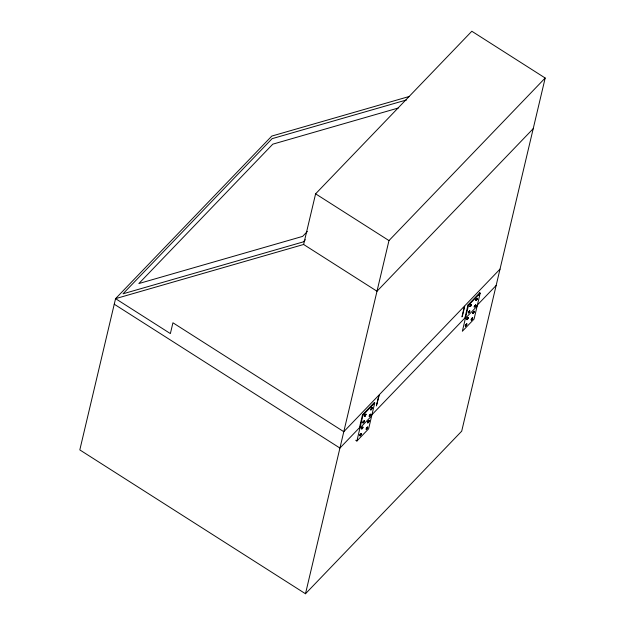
<?xml version="1.0" encoding="UTF-8"?>
<svg xmlns="http://www.w3.org/2000/svg" width="625" height="625" viewBox="0 0 625 625"><rect width="100%" height="100%" fill="white"/><g stroke="black" fill="none" stroke-linecap="round" stroke-linejoin="round"><path stroke-width="0.94" d="M362.875 422.578L363.141 422.953M364.438 416.328L364.484 415.844M364.414 421.242L364.461 420.758M364.492 420.992L364.055 420.719M366.023 414.508L365.883 414.094L365.18 414.656M367.672 427.219L367.492 427.992M370.742 409.922L370.766 409.312M370.742 414.227L369.531 416.281M372.305 407.977L372.164 407.562M465.258 325.805L465.695 326.07M466.789 319.32L467.062 319.703L467.984 318.547M468.383 317.5L468.039 318.586M469.891 306.594L470.234 305.508M471.477 304.766L470.844 304.68L469.914 306.391M471.383 320.117L471.32 319.195M472.703 317.914L472.523 318.688M475.75 300.492L475.797 300.008M475.773 304.922L475.023 306.594L474.156 306.938M477.336 298.672L477.195 298.266M500.016 269.117L464.867 305.695L462.312 316.5L461.922 316.906L464.477 306.102L379.336 394.703L376.391 405.914L378.945 395.109L343.789 431.687L172.93 322.781L170.375 333.586L115.562 298.648L303.625 244.477L315.602 193.828L471.828 31.25L545.188 78.016L461.703 431.172L305.484 593.75L79.812 449.906L115.562 298.648L271.789 136.07L409.328 96.453M305.484 593.75L388.969 240.586L545.188 78.016M114.25 304.211L339.922 448.055L359.453 427.734L362.516 414.766L374.234 402.57L374.742 402.898L368.609 428.828L356.891 441.023L355.727 440.273M356.891 441.023L363.023 415.094L374.742 402.898M359.914 435.148L360.016 434.719L360.25 435.359L359.914 435.148L360.586 434.445M362.984 422.156L363.086 421.719L363.32 422.367L362.984 422.156L363.656 421.453M361.789 428.852L362.57 427.719L361.453 428.633L361.789 428.852L361.945 427.633M365.297 414.539L365.531 415.18L364.852 415.891L365.008 414.672L365.531 415.18M366.633 428.398L366.531 428.828L367.305 427.695L366.68 427.617L367.305 427.695M368.172 421.883L368.07 422.32L368.844 421.18L368.219 421.102L368.172 421.883L368.844 421.18M366.969 427.477L367.203 428.125M367.727 422.102L368.508 420.969M371.844 414.836L464.906 317.992L467.969 305.031L479.688 292.836L480.195 293.156L474.062 319.086L462.344 331.281L468.477 305.352L480.195 293.156M465.312 325.344L466.383 324.891L465.711 325.594M468.773 312.633L469.555 311.492L469.062 312.492L468.375 312.383L469.453 311.93M467.531 318.977L467.133 318.727L467.625 317.727L467.914 318.414L467.242 319.117L468.023 317.977M470.594 306.016L470.195 305.766L470.688 304.758L470.984 305.445L470.305 306.148L471.086 305.016M466.383 324.891L466.484 324.461L465.812 325.164M476.164 300.055L476.945 298.914L476.453 299.914L475.766 299.805M479.031 295.617L479.688 292.836M364.461 416.133L365.234 414.695M362.93 422.617L363.078 422.039M364.984 416.148L365.969 414.148L365.445 414.453M359.883 435.32L360.242 435.844M359.859 435.609L360.172 434.727M362.883 427.719L362.82 427.062M361.367 433.945L360.586 435.383M369.211 416.078L369.523 415.195M367.672 422.562L367.828 421.984M366.156 428.789L366.219 429.445L367.266 428.266M366.133 429.078L367.125 427.398M370.688 414.703L370.5 414.078M368.195 422.578L369.234 420.617L368.047 421.711M369.156 421.188L369.18 420.578L368.664 420.883M471.422 304.734L470.641 306.172M465.32 325.844L466.875 323.891M469.867 311.5L469.672 310.875M468.352 317.695L468.148 318.242M466.82 324.18L465.891 325.891L465.234 326M474.266 306.492L474.242 307.102M472.711 313.266L474.055 311.297M477.125 299.211L477.062 298.297M471.172 319.773L472.156 318.094M474.188 311.891L474.133 311.227M472.648 318.398L472.461 317.773M365.891 414.719L365.594 415.32M363.008 422.359L364.109 420.758M364.117 421.836L364.359 421.203M361.477 428.844L361.711 428.211M362.75 428.016L362.898 427.109M371.93 408.82L372.164 408.188M372.094 408.516L372.242 407.617L371.461 408.125M369.289 415.828L370.195 414.406M367.758 422.312L367.992 421.68M468.461 312.625L468.695 311.992M466.93 319.109L467.836 317.68M465.398 325.594L466.094 324.406M477.195 298.891L476.289 300.312M474.32 306.531L475.719 304.781L475.539 305.656M472.789 313.008L473.273 312.109M364.672 415.594L365.031 414.977M364.227 421.492L363.656 422.391M370.945 409.055L371.922 407.742M361.602 428.555L362.742 427.133M362.695 427.977L362.125 428.875M370.508 414.961L370.148 415.578M360.062 435.07L361.203 433.641M368.977 421.445L368.617 422.055M367.328 428.297L367.641 427.086M471.211 305.273L470.852 305.891M468.406 313.211L469.68 311.758M467.055 318.82L467.625 317.922M474.445 306.242L474.805 305.625M466.508 325.062L466.82 323.859L466.242 324.125M474.008 312.141L472.625 313.422M473.898 312.484L474.211 311.281L473.43 311.789M371.875 408.789L371.258 409.617M366.508 428.227L366.914 427.641M476.148 299.445L477.117 298.328M468.758 312.023L469.859 310.875M476.906 299.484L476.5 300.07M475.375 305.969L474.969 306.555M472.305 318.961L471.492 319.969M365.344 414.891L365.141 415.75M363.422 421.938L364.102 421.234L363.32 422.367M360.352 434.93L361.031 434.227L360.25 435.359M366.477 428.477L367.023 427.828M476.258 298.805L475.875 299.367L476.266 299.617M468.867 311.383L468.484 311.945L468.875 312.203M361.961 427.945L362.578 427.242M360.422 434.453L360.844 433.93M367.078 428.57L366.656 429.094M470.484 305.242L470.898 304.719M476.344 299.141L476.953 298.438M468.945 311.719L469.562 311.016M467.789 318.852L466.797 319.648M473.648 312.758L473.227 313.281M466.258 325.336L465.836 325.859M365.25 415.945L364.617 416.438M371.523 409.414L371.062 409.797M362.961 422.953L363.719 422.43M369.992 415.891L369.125 416.242M368.461 422.375L367.703 422.898M470.703 306.203L470.242 306.594M360.375 435.625L361.344 434.234L360.984 433.711M471.891 318.297L472.352 317.914M471.953 319.586L471.086 319.93M307.367 231.453L302.633 236.383L138.836 283.562L272.789 144.164L398.211 108.039M305.328 239.773L303.305 241.883L123.016 293.812L272.109 138.664L406.625 99.914M533.219 128.664L376.992 291.234L303.625 244.477M496.148 285.477L476.617 305.797L477.125 306.125L465.414 318.32L464.906 317.992M371.672 415.859L359.961 428.055L359.453 427.734M470.492 306.445L469.828 306.555M360.438 435.656L360.016 435.914M471.039 304.5L471.5 304.57M473.086 313.492L472.656 313.547M467.977 317.469L468.438 317.539M472.289 317.883L472.727 317.828M371.125 409.828L370.688 409.883M364.844 416.367L364.383 416.289M368.055 422.797L367.625 422.852M367.258 427.18L367.695 427.125M470.688 304.758L470.797 305.148M315.602 193.828L388.969 240.586M476.844 299.352L476.055 299.664L476.453 299.914M470.586 305.195L470.984 305.445M467.969 305.031L468.477 305.352M468.664 312.242L469.062 312.492M467.336 317.859L467.734 318.117M467.523 318.156L467.914 318.414M465.602 325.211L465.992 325.461M362.516 414.766L363.023 415.094M369.703 415.406L369.602 415.836L370.375 414.703L369.703 415.406M371.234 408.922L371.133 409.352L371.914 408.219L371.234 408.922M471.664 319.094L471.562 319.531L472.336 318.391L471.664 319.094M473.203 312.586L473.102 313.016L473.875 311.883L473.203 312.586M474.734 306.102L474.633 306.539L475.414 305.398L474.734 306.102"/></g></svg>
